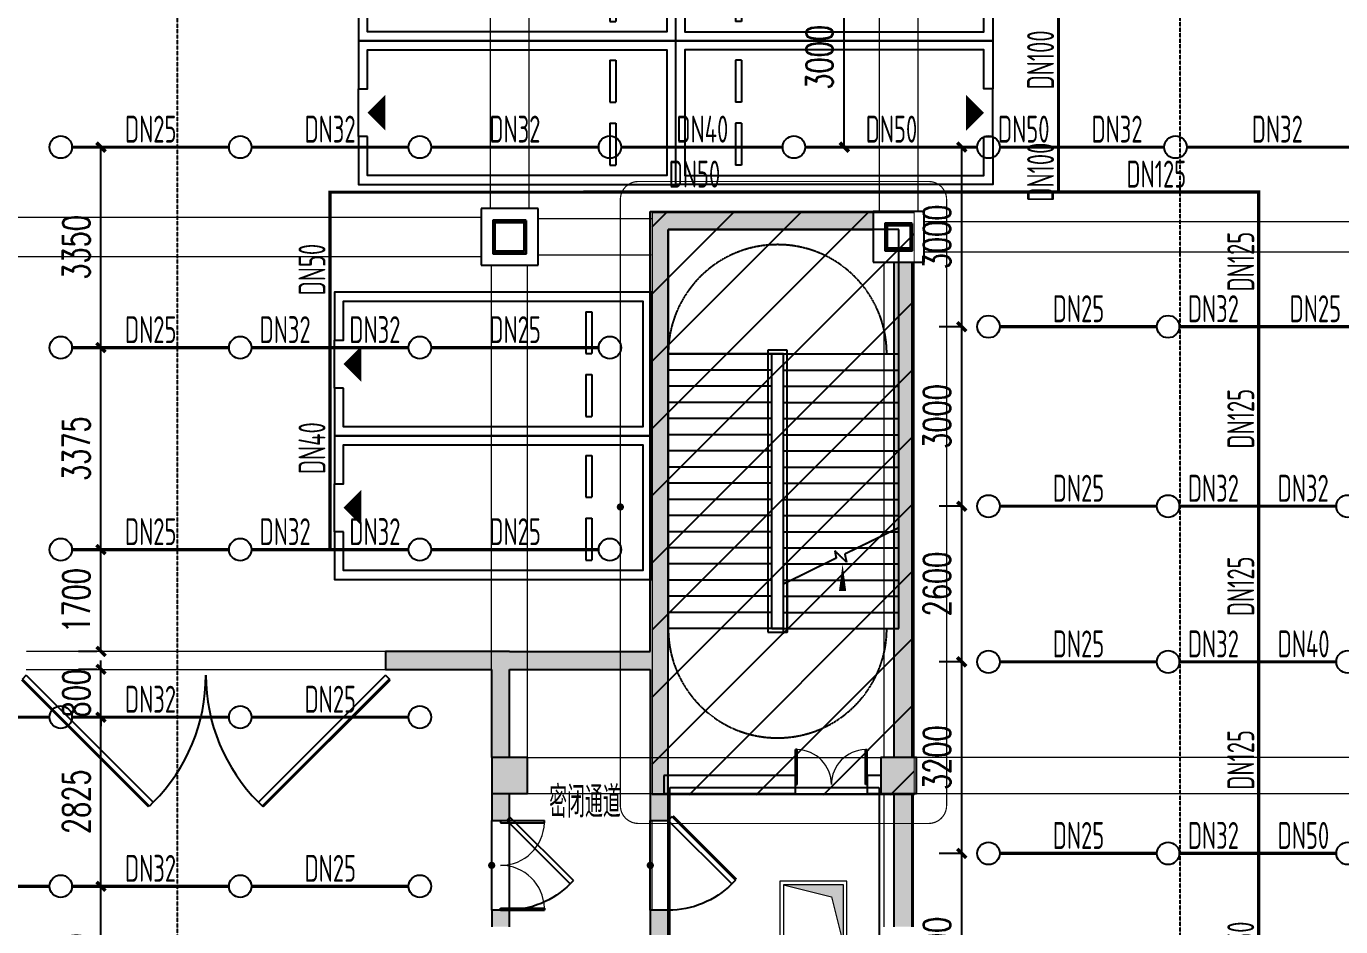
# Model space of a CAD drawing. Extents: x 6824721 to 16538177, y 2478193 to 6665639.
# Drawn here: x 8843639 to 8865599, y 2874926 to 2889970 of the extents above; entities that cross this region are included whole.
import ezdxf

# ---------------------------------------------------------------- set-up
doc = ezdxf.new("R2010")
doc.units = 0
doc.header["$LTSCALE"] = 10
for name, pattern in [('__DASH', [0.35, 0.25, -0.1]), ('CONTINOUS', [0]), ('DASH', [0.35, 0.25, -0.1])]:
    doc.linetypes.add(name, pattern=pattern)
for name, color, linetype in [('0-wo', 8, 'Continuous'), ('00-停车位', 67, 'Continuous'), ('A-PUB_HATCH', 8, 'Continuous'), ('A-STAIR', 3, 'Continuous'), ('DOOR_FIRE', 4, 'Continuous'), ('PUB_HATCH', 8, 'Continuous'), ('R_人防洗消集水坑', 32, 'Continuous'), ('S-梁-实线', 4, 'CONTINOUS'), ('S-梁-虚线', 4, 'DASH'), ('W-EQUIP_喷头', 7, 'Continuous'), ('W-PIPE-喷淋中', 6, 'Continuous'), ('W-TEXT_喷淋', 7, 'Continuous'), ('W-TWT_DIM', 3, 'Continuous')]:
    doc.layers.add(name, color=color, linetype=linetype)
doc.layers.add('钢梁', color=141, linetype='Continuous', lineweight=18)
doc.styles.add('8B2_02', font='tssdeng.shx', dxfattribs={"width": 0.7, "bigfont": 'TSSDCHN.shx'})
doc.styles.add('_TCH_DIM_T3', font='SIMPLEX', dxfattribs={"width": 0.705882, "bigfont": 'GBCBIG'})
doc.styles.add('_TWT_PIPEDN', font='TSSDENG', dxfattribs={"width": 0.8, "height": 3.5, "bigfont": 'TSSDCHN'})
doc.dimstyles.new('_TWT_ARCH&&150', dxfattribs={"dimtxt": 446.25, "dimasz": 150, "dimexe": 375, "dimexo": 450, "dimgap": 189.375, "dimtad": 1, "dimdec": 0, "dimzin": 0, "dimdsep": 46, "dimtxsty": '_TCH_DIM_T3', "dimblk": 'ARCHTICK', "dimcen": 0.09, "dimclrt": 7, "dimazin": 2, "dimtfac": 1, "dimtdec": 0, "dimtix": 1, "dimtmove": 2, "dimatfit": 3, "dimfxl": 0, "dimtolj": 1, "dimtzin": 0, "dimarcsym": 0})

# ---------------------------------------------------------------- blocks, each defined once
blk = doc.blocks.new('车位2400x5300')
at = {"layer": '00-停车位', "color": 251}
for p, q in [((-875, -1000), (-175, -1000)), ((-875, -1100), (-875, -1000)), ((-175, -1100), (-175, -1000)), ((175, -1000), (875, -1000)), ((175, -1100), (175, -1000)), ((875, -1100), (875, -1000)), ((-875, -1100), (-175, -1100)), ((175, -1100), (875, -1100)), ((400, -5300), (-400, -5300))]:
    blk.add_line(p, q, dxfattribs=at)
blk.add_lwpolyline([(400, -5150), (400, -5300), (1200, -5300), (1200, 0), (-1200, 0), (-1200, -5300), (-400, -5300), (-400, -5150), (-1050, -5150), (-1050, -150), (1050, -150), (1050, -5150), (400, -5150)], dxfattribs=at)
blk.add_lwpolyline([(0, -5150, 0, 600, 0), (0, -4850, 600, 600, 0)], format="xyseb", dxfattribs=at)
blk = doc.blocks.new('洗消污水集水坑')
at = {"layer": 'R_人防洗消集水坑', "lineweight": 15}
h = blk.add_hatch(color=256, dxfattribs=at)
h.dxf.hatch_style = 1
h.paths.add_polyline_path([(161254, 16997), (162054, 17197), (161054, 17197), (161054, 16197)])
for points in [[(162114, 17257), (160994, 17257), (160994, 16137), (162114, 16137)], [(162054, 17197), (161054, 17197), (161054, 16197), (162054, 16197)]]:
    blk.add_lwpolyline(points, close=True, dxfattribs=at)
blk.add_lwpolyline([(161054, 16197), (161254, 16997), (162054, 17197)], dxfattribs=at)
blk = doc.blocks.new('洗消坑')
at = {"layer": 'R_人防洗消集水坑', "lineweight": 15, "rotation": 270}
blk.add_blockref('洗消污水集水坑', (108828, -200121), dxfattribs=at)
blk = doc.blocks.new('A$C714B7EA5')
at = {"layer": 'A-PUB_HATCH', "linetype": 'DASH'}
for p, q in [((3850, 0), (0, 0)), ((0, 0), (0, -2080)), ((3850, -2080), (3850, 0)), ((0, -2080), (0, -6670)), ((1725, -2080), (0, -2080)), ((0, -2080), (3850, -2080)), ((1985, -2020), (1665, -2020)), ((1665, -2020), (1665, -6730)), ((1985, -2020), (1665, -2020)), ((1665, -2020), (1665, -6730)), ((1725, -2080), (1725, -6670)), ((1925, -2080), (1725, -2080)), ((1725, -2080), (1725, -6670)), ((1925, -2080), (1725, -2080)), ((1725, -2080), (1725, -6670)), ((1925, -5925), (1925, -2080)), ((1925, -2080), (3850, -2080)), ((1925, -6670), (1925, -2080)), ((1925, -6670), (1925, -2080)), ((1985, -6730), (1985, -2020)), ((1985, -6730), (1985, -2020)), ((3850, -4985), (3850, -2080)), ((1725, -2350), (0, -2350)), ((1925, -2350), (3850, -2350)), ((1725, -2620), (0, -2620)), ((1925, -2620), (3850, -2620)), ((1725, -2890), (0, -2890)), ((1925, -2890), (3850, -2890)), ((1725, -3160), (0, -3160)), ((1925, -3160), (3850, -3160)), ((1725, -3430), (0, -3430)), ((1925, -3430), (3850, -3430)), ((1725, -3700), (0, -3700)), ((1925, -3700), (3850, -3700)), ((1725, -3970), (0, -3970)), ((1925, -3970), (3850, -3970)), ((1725, -4240), (0, -4240)), ((1925, -4240), (3850, -4240)), ((1725, -4510), (0, -4510)), ((1925, -4510), (3850, -4510)), ((1725, -4780), (0, -4780)), ((1925, -4780), (3850, -4780)), ((1725, -5050), (0, -5050)), ((1925, -5050), (3716, -5050)), ((3850, -4985), (2950, -5424)), ((1725, -5320), (0, -5320)), ((1925, -5320), (3164, -5320)), ((2976, -5557), (2783, -5370)), ((2783, -5370), (2807, -5494)), ((2950, -5424), (2976, -5557)), ((1725, -5590), (0, -5590)), ((2807, -5494), (1925, -5925)), ((1925, -5590), (2611, -5590)), ((1725, -5860), (0, -5860)), ((1925, -5860), (2059, -5860)), ((1725, -6130), (0, -6130)), ((1725, -6400), (0, -6400)), ((1725, -6670), (0, -6670)), ((1665, -6730), (1985, -6730)), ((1665, -6730), (1985, -6730)), ((1725, -6670), (1925, -6670)), ((1725, -6670), (1925, -6670))]:
    blk.add_line(p, q, dxfattribs=at)
blk = doc.blocks.new('A$C4AB8374B')
at = {"layer": 'A-STAIR', "color": 9, "linetype": 'DASH'}
for centre, start, end in [((1825, 4590), 0, 180), ((1825, 0), 180, 0)]:
    blk.add_arc(centre, 1825, start, end, dxfattribs=at)
blk = doc.blocks.new('$DorLib2D$00000002')
for p, q in [((-0.5, 0), (-0.5, 0.4875)), ((-0.475, 0.4875), (-0.5, 0.4875)), ((-0.475, 0), (-0.475, 0.4875)), ((0.475, 0), (0.475, 0.4875)), ((0.475, 0.4875), (0.5, 0.4875)), ((0.5, 0), (0.5, 0.4875)), ((-0.5, 0), (-0.475, 0)), ((0.5, 0), (0.475, 0))]:
    blk.add_line(p, q)
at = {"lineweight": 13}
for centre, start, end in [((-0.4875, 0), 0, 88.53072), ((0.4875, 0), 91.46928, 180)]:
    blk.add_arc(centre, 0.4875, start, end, dxfattribs=at)
blk = doc.blocks.new('A$C5A733E54')
at = {"layer": 'DOOR_FIRE', "xscale": -1500, "yscale": -1500, "zscale": 100, "rotation": 90}
blk.add_blockref('$DorLib2D$00000002', (0, -750), dxfattribs=at)
blk = doc.blocks.new('$DorLib2D$00000084')
for p, q in [((-0.207, 0.807), (-0.16, 0.854)), ((0.5, 0.1), (-0.207, 0.807)), ((0.5, 0.1), (0.547, 0.147))]:
    blk.add_line(p, q)
at = {"const_width": 0.0333}
blk.add_lwpolyline([(0.547, 0.147), (-0.16, 0.854)], dxfattribs=at)
blk.add_arc((0.5, 0.1), 1, 135, 180)
blk = doc.blocks.new('_FZH')
blk.add_lwpolyline([(-0.5, -0.5), (0.5, -0.5), (0.5, 0.5), (-0.5, 0.5)], close=True)
at = {"layer": 'PUB_HATCH'}
blk.add_solid([(-0.5, -0.5), (0.5, -0.5), (-0.5, 0.5), (0.5, 0.5)], dxfattribs=at)
blk = doc.blocks.new('$DorLib2D$00000081')
for p, q in [((-0.207, 0.774), (-0.169, 0.811)), ((0.5, 0.067), (-0.207, 0.774)), ((0.538, 0.104), (-0.169, 0.811)), ((0.5, 0.067), (0.538, 0.104))]:
    blk.add_line(p, q)
blk.add_arc((0.5, 0.067), 1, 135, 180)
blk = doc.blocks.new('$DorLib2D$00000091')
for p, q in [((-0.1464, 0.3952), (-0.1582, 0.407)), ((0.1464, 0.3952), (0.1582, 0.407)), ((-0.5, 0.0417), (-0.1464, 0.3952)), ((0.5, 0.0417), (0.1464, 0.3952)), ((-0.5, 0.0417), (-0.5118, 0.0535)), ((0.5, 0.0417), (0.5118, 0.0535))]:
    blk.add_line(p, q)
at = {"const_width": 0.00833}
for points in [[(-0.5118, 0.0535), (-0.1582, 0.407)], [(0.5118, 0.0535), (0.1582, 0.407)]]:
    blk.add_lwpolyline(points, dxfattribs=at)
for centre, start, end in [((-0.5, 0.0417), 0, 45), ((0.5, 0.0417), 135, 180)]:
    blk.add_arc(centre, 0.5, start, end)
blk = doc.blocks.new('jkytk')
h = blk.add_hatch()
h.set_pattern_fill('ANSI31', color=252, scale=500)
h.set_pattern_definition([(45, (8493122.4, 3120586.9), (-561.266, 561.266), [])])
h.paths.add_polyline_path([(8548714, 2895502), (8553089, 2895502), (8553089, 2885777), (8548714, 2885777)])
at = {"color": 1, "const_width": 20}
blk.add_lwpolyline([(8548714, 2895502), (8553089, 2895502), (8553089, 2885777), (8548714, 2885777)], close=True, dxfattribs=at)
blk = doc.blocks.new('LIANGMOBAN')
at = {"layer": 'S-梁-实线', "lineweight": 18}
blk.add_line((1988491, 172053), (1988491, 163778), dxfattribs=at)
at = {"layer": 'S-梁-虚线', "color": 8, "lineweight": 18}
for p, q in [((1981916, 181053), (1981916, 172953)), ((1982566, 172953), (1982566, 181053)), ((1988416, 181053), (1988416, 172903)), ((1989066, 172903), (1989066, 181001)), ((1981766, 172803), (1973716, 172803)), ((1984621, 172778), (1982716, 172778)), ((1997441, 172728), (1989166, 172728)), ((1982716, 172178), (1984611, 172178)), ((1989166, 172228), (1997441, 172228)), ((1973716, 172153), (1981766, 172153)), ((1981941, 163778), (1981941, 172003)), ((1982541, 163778), (1982541, 172003)), ((1988991, 163778), (1988991, 172053)), ((1980166, 165553), (1974166, 165553)), ((1974166, 165253), (1980166, 165253)), ((1982541, 163778), (1988441, 163778)), ((1997441, 163778), (1989041, 163778)), ((1982541, 163178), (1988441, 163178)), ((1988491, 163178), (1988491, 160953)), ((1988991, 160953), (1988991, 163178)), ((1989041, 163178), (1997441, 163178)), ((1981941, 162728), (1981941, 161228)), ((1982241, 161228), (1982241, 162728)), ((1984616, 162728), (1984616, 161228)), ((1984916, 161228), (1984916, 162728))]:
    blk.add_line(p, q, dxfattribs=at)
at = {"layer": 'S-梁-虚线', "color": 8}
blk.add_lwpolyline([(1984916, 163278), (1988416, 163278), (1988416, 160353), (1984916, 160353)], close=True, dxfattribs=at)
blk = doc.blocks.new('_ArchTick')
at = {"color": 0, "linetype": 'ByBlock', "const_width": 0.4}
blk.add_lwpolyline([(-0.5, -0.5), (0.5, 0.5)], dxfattribs=at)
blk = doc.blocks.new('*D503')
at = {"layer": 'Defpoints', "color": 0, "transparency": 16777216}
for p in [(8844887, 2879226), (8845269, 2879226), (8845269, 2878426)]:
    blk.add_point(p, dxfattribs=at)
at = {"layer": 'W-TWT_DIM', "color": 0, "lineweight": -2, "transparency": 16777216}
for p, q in [((8844887, 2879226), (8844887, 2879376)), ((8844819, 2879226), (8844512, 2879226)), ((8844887, 2878426), (8844887, 2879226)), ((8844819, 2878426), (8844512, 2878426)), ((8844887, 2878426), (8844887, 2878276))]:
    blk.add_line(p, q, dxfattribs=at)
at = {"layer": 'W-TWT_DIM', "color": 0, "lineweight": -2, "transparency": 16777216, "xscale": 150, "yscale": 150, "zscale": 150}
for p, rotation in [((8844887, 2879226), 270), ((8844887, 2878426), 90)]:
    blk.add_blockref('_ArchTick', p, dxfattribs=dict(at, rotation=rotation))
at = {"layer": 'W-TWT_DIM', "color": 7, "transparency": 16777216, "insert": (8844475, 2878826), "char_height": 446.2, "attachment_point": 5, "rotation": 90, "style": '_TCH_DIM_T3'}
blk.add_mtext('\\A1;800', dxfattribs=at)
blk = doc.blocks.new('*D504')
at = {"layer": 'Defpoints', "color": 0, "transparency": 16777216}
for p in [(8844887, 2878426), (8845269, 2878426), (8845269, 2875601)]:
    blk.add_point(p, dxfattribs=at)
at = {"layer": 'W-TWT_DIM', "color": 0, "lineweight": -2, "transparency": 16777216}
for p, q in [((8844819, 2878426), (8844512, 2878426)), ((8844887, 2875601), (8844887, 2878426)), ((8844819, 2875601), (8844512, 2875601))]:
    blk.add_line(p, q, dxfattribs=at)
at = {"layer": 'W-TWT_DIM', "color": 0, "lineweight": -2, "transparency": 16777216, "xscale": 150, "yscale": 150, "zscale": 150}
for p, rotation in [((8844887, 2878426), 90), ((8844887, 2875601), 270)]:
    blk.add_blockref('_ArchTick', p, dxfattribs=dict(at, rotation=rotation))
at = {"layer": 'W-TWT_DIM', "color": 7, "transparency": 16777216, "insert": (8844475, 2877014), "char_height": 446.2, "attachment_point": 5, "rotation": 90, "style": '_TCH_DIM_T3'}
blk.add_mtext('\\A1;2825', dxfattribs=at)
blk = doc.blocks.new('*D505')
at = {"layer": 'Defpoints', "color": 0, "transparency": 16777216}
for p in [(8844887, 2875601), (8845269, 2875601), (8845269, 2872951)]:
    blk.add_point(p, dxfattribs=at)
at = {"layer": 'W-TWT_DIM', "color": 0, "lineweight": -2, "transparency": 16777216}
for p, q in [((8844819, 2875601), (8844512, 2875601)), ((8844887, 2872951), (8844887, 2875601)), ((8844819, 2872951), (8844512, 2872951))]:
    blk.add_line(p, q, dxfattribs=at)
at = {"layer": 'W-TWT_DIM', "color": 0, "lineweight": -2, "transparency": 16777216, "xscale": 150, "yscale": 150, "zscale": 150}
for p, rotation in [((8844887, 2875601), 90), ((8844887, 2872951), 270)]:
    blk.add_blockref('_ArchTick', p, dxfattribs=dict(at, rotation=rotation))
at = {"layer": 'W-TWT_DIM', "color": 7, "transparency": 16777216, "insert": (8844475, 2874276), "char_height": 446.2, "attachment_point": 5, "rotation": 90, "style": '_TCH_DIM_T3'}
blk.add_mtext('\\A1;2650', dxfattribs=at)
blk = doc.blocks.new('*D641')
at = {"layer": 'Defpoints', "color": 0, "transparency": 16777216}
for p in [(8859267, 2876151), (8859714, 2876151), (8859714, 2872951)]:
    blk.add_point(p, dxfattribs=at)
at = {"layer": 'W-TWT_DIM', "color": 0, "lineweight": -2, "transparency": 16777216}
for p, q in [((8859264, 2876151), (8858892, 2876151)), ((8859267, 2872951), (8859267, 2876151)), ((8859264, 2872951), (8858892, 2872951))]:
    blk.add_line(p, q, dxfattribs=at)
at = {"layer": 'W-TWT_DIM', "color": 0, "lineweight": -2, "transparency": 16777216, "xscale": 150, "yscale": 150, "zscale": 150}
for p, rotation in [((8859267, 2876151), 90), ((8859267, 2872951), 270)]:
    blk.add_blockref('_ArchTick', p, dxfattribs=dict(at, rotation=rotation))
at = {"layer": 'W-TWT_DIM', "color": 7, "transparency": 16777216, "insert": (8858854, 2874551), "char_height": 446.2, "attachment_point": 5, "rotation": 90, "style": '_TCH_DIM_T3'}
blk.add_mtext('\\A1;3200', dxfattribs=at)
blk = doc.blocks.new('*D642')
at = {"layer": 'Defpoints', "color": 0, "transparency": 16777216}
for p in [(8859267, 2879351), (8859714, 2879351), (8859714, 2876151)]:
    blk.add_point(p, dxfattribs=at)
at = {"layer": 'W-TWT_DIM', "color": 0, "lineweight": -2, "transparency": 16777216}
for p, q in [((8859264, 2879351), (8858892, 2879351)), ((8859267, 2876151), (8859267, 2879351)), ((8859264, 2876151), (8858892, 2876151))]:
    blk.add_line(p, q, dxfattribs=at)
at = {"layer": 'W-TWT_DIM', "color": 0, "lineweight": -2, "transparency": 16777216, "xscale": 150, "yscale": 150, "zscale": 150}
for p, rotation in [((8859267, 2879351), 90), ((8859267, 2876151), 270)]:
    blk.add_blockref('_ArchTick', p, dxfattribs=dict(at, rotation=rotation))
at = {"layer": 'W-TWT_DIM', "color": 7, "transparency": 16777216, "insert": (8858854, 2877751), "char_height": 446.2, "attachment_point": 5, "rotation": 90, "style": '_TCH_DIM_T3'}
blk.add_mtext('\\A1;3200', dxfattribs=at)
blk = doc.blocks.new('*D643')
at = {"layer": 'Defpoints', "color": 0, "transparency": 16777216}
for p in [(8859267, 2881951), (8859714, 2881951), (8859714, 2879351)]:
    blk.add_point(p, dxfattribs=at)
at = {"layer": 'W-TWT_DIM', "color": 0, "lineweight": -2, "transparency": 16777216}
for p, q in [((8859264, 2881951), (8858892, 2881951)), ((8859267, 2879351), (8859267, 2881951)), ((8859264, 2879351), (8858892, 2879351))]:
    blk.add_line(p, q, dxfattribs=at)
at = {"layer": 'W-TWT_DIM', "color": 0, "lineweight": -2, "transparency": 16777216, "xscale": 150, "yscale": 150, "zscale": 150}
for p, rotation in [((8859267, 2881951), 90), ((8859267, 2879351), 270)]:
    blk.add_blockref('_ArchTick', p, dxfattribs=dict(at, rotation=rotation))
at = {"layer": 'W-TWT_DIM', "color": 7, "transparency": 16777216, "insert": (8858854, 2880651), "char_height": 446.2, "attachment_point": 5, "rotation": 90, "style": '_TCH_DIM_T3'}
blk.add_mtext('\\A1;2600', dxfattribs=at)
blk = doc.blocks.new('*D644')
at = {"layer": 'Defpoints', "color": 0, "transparency": 16777216}
for p in [(8859267, 2884951), (8859714, 2884951), (8859714, 2881951)]:
    blk.add_point(p, dxfattribs=at)
at = {"layer": 'W-TWT_DIM', "color": 0, "lineweight": -2, "transparency": 16777216}
for p, q in [((8859264, 2884951), (8858892, 2884951)), ((8859267, 2881951), (8859267, 2884951)), ((8859264, 2881951), (8858892, 2881951))]:
    blk.add_line(p, q, dxfattribs=at)
at = {"layer": 'W-TWT_DIM', "color": 0, "lineweight": -2, "transparency": 16777216, "xscale": 150, "yscale": 150, "zscale": 150}
for p, rotation in [((8859267, 2884951), 90), ((8859267, 2881951), 270)]:
    blk.add_blockref('_ArchTick', p, dxfattribs=dict(at, rotation=rotation))
at = {"layer": 'W-TWT_DIM', "color": 7, "transparency": 16777216, "insert": (8858854, 2883451), "char_height": 446.2, "attachment_point": 5, "rotation": 90, "style": '_TCH_DIM_T3'}
blk.add_mtext('\\A1;3000', dxfattribs=at)
blk = doc.blocks.new('*D645')
at = {"layer": 'Defpoints', "color": 0, "transparency": 16777216}
for p in [(8859267, 2887951), (8859714, 2887951), (8859714, 2884951)]:
    blk.add_point(p, dxfattribs=at)
at = {"layer": 'W-TWT_DIM', "color": 0, "lineweight": -2, "transparency": 16777216}
for p, q in [((8859264, 2887951), (8858892, 2887951)), ((8859267, 2884951), (8859267, 2887951)), ((8859264, 2884951), (8858892, 2884951))]:
    blk.add_line(p, q, dxfattribs=at)
at = {"layer": 'W-TWT_DIM', "color": 0, "lineweight": -2, "transparency": 16777216, "xscale": 150, "yscale": 150, "zscale": 150}
for p, rotation in [((8859267, 2887951), 90), ((8859267, 2884951), 270)]:
    blk.add_blockref('_ArchTick', p, dxfattribs=dict(at, rotation=rotation))
at = {"layer": 'W-TWT_DIM', "color": 7, "transparency": 16777216, "insert": (8858854, 2886451), "char_height": 446.2, "attachment_point": 5, "rotation": 90, "style": '_TCH_DIM_T3'}
blk.add_mtext('\\A1;3000', dxfattribs=at)
blk = doc.blocks.new('*D1167')
at = {"layer": 'Defpoints', "color": 0, "transparency": 16777216}
for p in [(8844887, 2887951), (8845269, 2887951), (8845269, 2884601)]:
    blk.add_point(p, dxfattribs=at)
at = {"layer": 'W-TWT_DIM', "color": 0, "lineweight": -2, "transparency": 16777216}
for p, q in [((8844819, 2887951), (8844512, 2887951)), ((8844887, 2884601), (8844887, 2887951)), ((8844819, 2884601), (8844512, 2884601))]:
    blk.add_line(p, q, dxfattribs=at)
at = {"layer": 'W-TWT_DIM', "color": 0, "lineweight": -2, "transparency": 16777216, "xscale": 150, "yscale": 150, "zscale": 150}
for p, rotation in [((8844887, 2887951), 90), ((8844887, 2884601), 270)]:
    blk.add_blockref('_ArchTick', p, dxfattribs=dict(at, rotation=rotation))
at = {"layer": 'W-TWT_DIM', "color": 7, "transparency": 16777216, "insert": (8844475, 2886276), "char_height": 446.2, "attachment_point": 5, "rotation": 90, "style": '_TCH_DIM_T3'}
blk.add_mtext('\\A1;3350', dxfattribs=at)
blk = doc.blocks.new('*D1168')
at = {"layer": 'Defpoints', "color": 0, "transparency": 16777216}
for p in [(8844887, 2884601), (8845269, 2884601), (8845269, 2881226)]:
    blk.add_point(p, dxfattribs=at)
at = {"layer": 'W-TWT_DIM', "color": 0, "lineweight": -2, "transparency": 16777216}
for p, q in [((8844819, 2884601), (8844512, 2884601)), ((8844887, 2881226), (8844887, 2884601)), ((8844819, 2881226), (8844512, 2881226))]:
    blk.add_line(p, q, dxfattribs=at)
at = {"layer": 'W-TWT_DIM', "color": 0, "lineweight": -2, "transparency": 16777216, "xscale": 150, "yscale": 150, "zscale": 150}
for p, rotation in [((8844887, 2884601), 90), ((8844887, 2881226), 270)]:
    blk.add_blockref('_ArchTick', p, dxfattribs=dict(at, rotation=rotation))
at = {"layer": 'W-TWT_DIM', "color": 7, "transparency": 16777216, "insert": (8844475, 2882914), "char_height": 446.2, "attachment_point": 5, "rotation": 90, "style": '_TCH_DIM_T3'}
blk.add_mtext('\\A1;3375', dxfattribs=at)
blk = doc.blocks.new('*D1169')
at = {"layer": 'Defpoints', "color": 0, "transparency": 16777216}
for p in [(8844887, 2881226), (8845269, 2881226), (8845269, 2879526)]:
    blk.add_point(p, dxfattribs=at)
at = {"layer": 'W-TWT_DIM', "color": 0, "lineweight": -2, "transparency": 16777216}
for p, q in [((8844819, 2881226), (8844512, 2881226)), ((8844887, 2879526), (8844887, 2881226)), ((8844819, 2879526), (8844512, 2879526))]:
    blk.add_line(p, q, dxfattribs=at)
at = {"layer": 'W-TWT_DIM', "color": 0, "lineweight": -2, "transparency": 16777216, "xscale": 150, "yscale": 150, "zscale": 150}
for p, rotation in [((8844887, 2881226), 90), ((8844887, 2879526), 270)]:
    blk.add_blockref('_ArchTick', p, dxfattribs=dict(at, rotation=rotation))
at = {"layer": 'W-TWT_DIM', "color": 7, "transparency": 16777216, "insert": (8844475, 2880376), "char_height": 446.2, "attachment_point": 5, "rotation": 90, "style": '_TCH_DIM_T3'}
blk.add_mtext('\\A1;1700', dxfattribs=at)
blk = doc.blocks.new('*D1176')
at = {"layer": 'Defpoints', "color": 0, "transparency": 16777216}
for p in [(8857305, 2890951), (8857850, 2890951), (8857850, 2887951)]:
    blk.add_point(p, dxfattribs=at)
at = {"layer": 'W-TWT_DIM', "color": 0, "lineweight": -2, "transparency": 16777216}
for p, q in [((8857400, 2890951), (8856930, 2890951)), ((8857305, 2887951), (8857305, 2890951)), ((8857400, 2887951), (8856930, 2887951))]:
    blk.add_line(p, q, dxfattribs=at)
at = {"layer": 'W-TWT_DIM', "color": 0, "lineweight": -2, "transparency": 16777216, "xscale": 150, "yscale": 150, "zscale": 150}
for p, rotation in [((8857305, 2890951), 90), ((8857305, 2887951), 270)]:
    blk.add_blockref('_ArchTick', p, dxfattribs=dict(at, rotation=rotation))
at = {"layer": 'W-TWT_DIM', "color": 7, "transparency": 16777216, "insert": (8856892, 2889451), "char_height": 446.2, "attachment_point": 5, "rotation": 90, "style": '_TCH_DIM_T3'}
blk.add_mtext('\\A1;3000', dxfattribs=at)
blk = doc.blocks.new('$TwtSys$00000125')
blk.add_circle((0, 0, 0), 1)

msp = doc.modelspace()

# ---------------------------------------------------------------- hatches: boundary and pattern name
at = {"layer": '0-wo'}
for points in [[(8857789.1, 2886576.5), (8857789.1, 2886876.5), (8854064.1, 2886876.5), (8854364.1, 2886576.5)], [(8854164.1, 2879359.8), (8854364.1, 2879326.5), (8854364.1, 2886576.5), (8854064.1, 2886876.5), (8854064.1, 2879526.5)], [(8858439.1, 2886026.5), (8858139.1, 2886026.5), (8858139.1, 2877751.5), (8858439.1, 2877751.5)], [(8851714.1, 2879526.5), (8849639.1, 2879526.5), (8849639.1, 2879226.5), (8851414.1, 2879226.5), (8851614.1, 2879326.5)], [(8851614.1, 2879326.5), (8851714.1, 2879226.5), (8854064.1, 2879226.5), (8854164.1, 2879359.8), (8854064.1, 2879526.5), (8851714.1, 2879526.5)], [(8854064.1, 2879226.5), (8854064.1, 2876701.5), (8854364.1, 2876701.5), (8854364.1, 2879326.5), (8854164.1, 2879359.8)], [(8851414.1, 2877751.5), (8851714.1, 2877751.5), (8851714.1, 2879226.5), (8851614.1, 2879326.5), (8851414.1, 2879226.5)], [(8851714.1, 2877151.5), (8851414.1, 2877151.5), (8851414.1, 2876701.5), (8851714.1, 2876701.5)], [(8858439.1, 2877151.5), (8858139.1, 2877151.5), (8858139.1, 2874926.5), (8858439.1, 2874926.5)], [(8851414.1, 2874926.5), (8851714.1, 2874926.5), (8851714.1, 2875201.5), (8851414.1, 2875201.5)], [(8854364.1, 2874326.5), (8854364.1, 2875201.5), (8854064.1, 2875201.5), (8854064.1, 2874326.5), (8854230.8, 2874226.5)]]:
    msp.add_hatch(color=8, dxfattribs=at).paths.add_polyline_path(points)
at = {"layer": 'W-PIPE-喷淋中'}
for points in [[(8848711.9, 2887199.8), (8848685.6, 2887199.8), (8848685.6, 2887226.1)], [(8848711.9, 2887199.8), (8848711.9, 2887226.1), (8848685.6, 2887226.1)], [(8864228.5, 2887201), (8864228.5, 2887227.2), (8864254.7, 2887227.2)], [(8864228.5, 2887201), (8864254.7, 2887201), (8864254.7, 2887227.2)]]:
    msp.add_hatch(color=256, dxfattribs=at).paths.add_polyline_path(points)

# ---------------------------------------------------------------- linework, layer by layer
at = {"layer": '0-wo', "color": 8}
for p, q in [((8852189.1, 2886926.5), (8851239.1, 2886926.5)), ((8851239.1, 2886926.5), (8851239.1, 2885976.5)), ((8852189.1, 2885976.5), (8852189.1, 2886926.5)), ((8854064.1, 2886876.5), (8857789.1, 2886876.5)), ((8854064.1, 2879526.5), (8854064.1, 2886876.5)), ((8858639.1, 2886876.5), (8857789.1, 2886876.5)), ((8857789.1, 2886876.5), (8857789.1, 2886026.5)), ((8858639.1, 2886876.5), (8857789.1, 2886876.5)), ((8857789.1, 2886876.5), (8857789.1, 2886026.5)), ((8858639.1, 2886026.5), (8858639.1, 2886876.5)), ((8858639.1, 2886026.5), (8858639.1, 2886876.5)), ((8854364.1, 2886576.5), (8857789.1, 2886576.5)), ((8854364.1, 2879326.5), (8854364.1, 2886576.5)), ((8851239.1, 2885976.5), (8852189.1, 2885976.5)), ((8857789.1, 2886026.5), (8858639.1, 2886026.5)), ((8857789.1, 2886026.5), (8858639.1, 2886026.5)), ((8858139.1, 2877751.5), (8858139.1, 2886026.5)), ((8858439.1, 2877751.5), (8858439.1, 2886026.5)), ((8858214.1, 2881591.8), (8857314.4, 2881152.2)), ((8858080.4, 2881526.5), (8858214.1, 2881526.5)), ((8858214.1, 2879906.5), (8858214.1, 2881591.8)), ((8857340.2, 2881019.7), (8857146.6, 2881206.4)), ((8857146.6, 2881206.4), (8857170.9, 2881082)), ((8857314.4, 2881152.2), (8857340.2, 2881019.7)), ((8857527.9, 2881256.5), (8858214.1, 2881256.5)), ((8857170.9, 2881082), (8856289.1, 2880651.2)), ((8856975.3, 2880986.5), (8858214.1, 2880986.5)), ((8856289.1, 2879906.5), (8856289.1, 2880651.2)), ((8856422.7, 2880716.5), (8858214.1, 2880716.5)), ((8856289.1, 2880446.5), (8858214.1, 2880446.5)), ((8856289.1, 2880176.5), (8858214.1, 2880176.5)), ((8856289.1, 2879906.5), (8856089.1, 2879906.5)), ((8856289.1, 2879906.5), (8858214.1, 2879906.5)), ((8851714.1, 2879526.5), (8849639.1, 2879526.5)), ((8849639.1, 2879526.5), (8849639.1, 2879226.5)), ((8851714.1, 2879526.5), (8854064.1, 2879526.5)), ((8849639.1, 2879226.5), (8851414.1, 2879226.5)), ((8851414.1, 2877751.5), (8851414.1, 2879226.5)), ((8851714.1, 2877751.5), (8851714.1, 2879226.5)), ((8851714.1, 2879226.5), (8854064.1, 2879226.5)), ((8854064.1, 2879226.5), (8854064.1, 2876701.5)), ((8854364.1, 2876701.5), (8854364.1, 2879326.5)), ((8856489.1, 2877451.5), (8854289.1, 2877451.5)), ((8854289.1, 2877451.5), (8854289.1, 2877151.5)), ((8856489.1, 2877151.5), (8856489.1, 2877451.5)), ((8857914.1, 2877451.5), (8857689.1, 2877451.5)), ((8857689.1, 2877451.5), (8857689.1, 2877151.5)), ((8851414.1, 2877151.5), (8851414.1, 2876701.5)), ((8851714.1, 2876701.5), (8851714.1, 2877151.5)), ((8854289.1, 2877151.5), (8856489.1, 2877151.5)), ((8857689.1, 2877151.5), (8857914.1, 2877151.5)), ((8858139.1, 2874926.5), (8858139.1, 2877151.5)), ((8858439.1, 2874926.5), (8858439.1, 2877151.5)), ((8851414.1, 2875201.5, 150), (8851414.1, 2876701.5, 150)), ((8851414.1, 2876701.5), (8851714.1, 2876701.5)), ((8851714.1, 2875201.5, 150), (8851714.1, 2876701.5, 150)), ((8854064.1, 2875201.5, 150), (8854064.1, 2876701.5, 150)), ((8854064.1, 2876701.5), (8854364.1, 2876701.5)), ((8854364.1, 2875201.5, 150), (8854364.1, 2876701.5, 150)), ((8851714.1, 2875201.5), (8851414.1, 2875201.5)), ((8851414.1, 2875201.5), (8851414.1, 2874926.5)), ((8851714.1, 2874926.5), (8851714.1, 2875201.5)), ((8854364.1, 2875201.5), (8854064.1, 2875201.5)), ((8854064.1, 2875201.5), (8854064.1, 2874326.5)), ((8854364.1, 2874326.5), (8854364.1, 2875201.5))]:
    msp.add_line(p, q, dxfattribs=at)
at = {"layer": '0-wo', "color": 8, "linetype": '__DASH', "ltscale": 1.5}
for points in [[(8813284.6, 2784317.7), (8845393.5, 2819978.2, 0.185339), (8846164.1, 2821985.6), (8846164.1, 2937489)], [(8849164.1, 2851001.5), (8859914.1, 2851001.5, 0.4142136), (8862914.1, 2854001.5), (8862914.1, 2937489)]]:
    msp.add_lwpolyline(points, format="xyb", dxfattribs=at)
at = {"layer": '0-wo', "color": 8, "linetype": 'DASH', "const_width": 20}
msp.add_lwpolyline([(8853864.1, 2887376.5), (8858714.1, 2887376.5, -0.4142136), (8859014.1, 2887076.5), (8859014.1, 2876951.5, -0.4142136), (8858714.1, 2876651.5), (8853864.1, 2876651.5, -0.4142136), (8853564.1, 2876951.5), (8853564.1, 2887076.5, -0.4142136)], format="xyb", close=True, dxfattribs=at)
at = {"layer": '0-wo', "color": 8, "lineweight": 35}
for points in [[(8851989.1, 2886726.5), (8851439.1, 2886726.5), (8851439.1, 2886176.5), (8851989.1, 2886176.5)], [(8851989.1, 2886726.5), (8851439.1, 2886726.5), (8851439.1, 2886176.5), (8851989.1, 2886176.5)], [(8851959.1, 2886206.5), (8851469.1, 2886206.5), (8851469.1, 2886696.5), (8851959.1, 2886696.5)], [(8858439.1, 2886676.5), (8857989.1, 2886676.5), (8857989.1, 2886226.5), (8858439.1, 2886226.5)], [(8858439.1, 2886676.5), (8857989.1, 2886676.5), (8857989.1, 2886226.5), (8858439.1, 2886226.5)], [(8858409.1, 2886256.5), (8858019.1, 2886256.5), (8858019.1, 2886646.5), (8858409.1, 2886646.5)]]:
    msp.add_lwpolyline(points, close=True, dxfattribs=at)
at = {"layer": '0-wo', "color": 8, "const_width": 60}
for points in [[(8853594.1, 2881939.3, 1), (8853534.1, 2881939.3, 1)], [(8853594.1, 2881939.3, 1), (8853534.1, 2881939.3, 1)], [(8853594.1, 2881939.3, 1), (8853534.1, 2881939.3, 1)], [(8853594.1, 2881939.3, 1), (8853534.1, 2881939.3, 1)], [(8851444.1, 2875951.5, 1), (8851384.1, 2875951.5, 1)], [(8854094.1, 2875951.5, 1), (8854034.1, 2875951.5, 1)], [(8854094.1, 2875951.5, 1), (8854034.1, 2875951.5, 1)], [(8854094.1, 2875951.5, 1), (8854034.1, 2875951.5, 1)], [(8854094.1, 2875951.5, 1), (8854034.1, 2875951.5, 1)]]:
    msp.add_lwpolyline(points, format="xyb", close=True, dxfattribs=at)
at = {"layer": '0-wo', "color": 8}
msp.add_lwpolyline([(8857276.6, 2879771.5, 0, 0, 0), (8857276.6, 2880986.5, 0, 120, 0), (8857276.6, 2880536.5, 0, 0, 0)], format="xyseb", dxfattribs=at)
msp.add_lwpolyline([(8856349.1, 2880680.5), (8856349.1, 2879846.5), (8856289.1, 2879846.5), (8856289.1, 2880651.2)], dxfattribs=at)
at = {"layer": 'W-PIPE-喷淋中', "ltscale": 1.5, "const_width": 52.5}
for points in [[(8860884.1, 2890951.5), (8860884.1, 2887951.5)], [(8847026.6, 2887951.5), (8844401.6, 2887951.5)], [(8850026.6, 2887951.5), (8847401.6, 2887951.5)], [(8853201.6, 2887951.5), (8850401.6, 2887951.5)], [(8856276.6, 2887951.5), (8853576.6, 2887951.5)], [(8859526.6, 2887951.5), (8856651.6, 2887951.5)], [(8860884.1, 2887951.5), (8859901.6, 2887951.5)], [(8860884.1, 2887951.5), (8860884.1, 2887200.8)], [(8862651.6, 2887951.5), (8860884.1, 2887951.5)], [(8866051.6, 2887951.5), (8863026.6, 2887951.5)], [(8848711.9, 2887199.8), (8860884.1, 2887200.8)], [(8848712.2, 2884601.5), (8848711.9, 2887199.8)], [(8860884.1, 2887200.8), (8864228.5, 2887201)], [(8864228.5, 2887201), (8864228.5, 2884951.5)], [(8859901.6, 2884951.5), (8862526.6, 2884951.5)], [(8862901.6, 2884951.5), (8864228.5, 2884951.5)], [(8864228.5, 2884951.5), (8865925.7, 2884951.5)], [(8864228.5, 2884951.5), (8864228.5, 2881951.5)], [(8847026.6, 2884601.5), (8844401.6, 2884601.5)], [(8848712.2, 2884601.5), (8847401.6, 2884601.5)], [(8850026.6, 2884601.5), (8848712.2, 2884601.5)], [(8848712.7, 2881226.5), (8848712.2, 2884601.5)], [(8853201.6, 2884601.5), (8850401.6, 2884601.5)], [(8862526.6, 2881951.5), (8859901.6, 2881951.5)], [(8864228.5, 2881951.5), (8862901.6, 2881951.5)], [(8865526.6, 2881951.5), (8864228.5, 2881951.5)], [(8864228.5, 2881951.5), (8864228.5, 2879351.5)], [(8847026.6, 2881226.5), (8844401.6, 2881226.5)], [(8848712.7, 2881226.5), (8847401.6, 2881226.5)], [(8850026.6, 2881226.5), (8848712.7, 2881226.5)], [(8853201.6, 2881226.5), (8850401.6, 2881226.5)], [(8862526.6, 2879351.5), (8859901.6, 2879351.5)], [(8864228.5, 2879351.5), (8862901.6, 2879351.5)], [(8865526.6, 2879351.5), (8864228.5, 2879351.5)], [(8864228.5, 2879351.5), (8864228.5, 2876151.5)], [(8844026.6, 2878426.5), (8842000.5, 2878426.5)], [(8847026.6, 2878426.5), (8844401.6, 2878426.5)], [(8850026.6, 2878426.5), (8847401.6, 2878426.5)], [(8862526.6, 2876151.5), (8859901.6, 2876151.5)], [(8864228.5, 2876151.5), (8862901.6, 2876151.5)], [(8865526.6, 2876151.5), (8864228.5, 2876151.5)], [(8864228.5, 2876151.5), (8864228.5, 2872951.5)], [(8844026.6, 2875601.5), (8842000.5, 2875601.5)], [(8847026.6, 2875601.5), (8844401.6, 2875601.5)], [(8850026.6, 2875601.5), (8847401.6, 2875601.5)]]:
    msp.add_lwpolyline(points, dxfattribs=at)

# ---------------------------------------------------------------- block references
msp.add_blockref('jkytk', (305383.7, -8645.8))
at = {"layer": '0-wo', "color": 8}
for name, p in [('洗消坑', (8731264.1, 3236801.5)), ('A$C714B7EA5', (8854364.1, 2886576.5)), ('A$C4AB8374B', (8854364.1, 2879906.5)), ('A$C5A733E54', (8851564.1, 2876701.5))]:
    msp.add_blockref(name, p, dxfattribs=at)
at = {"layer": '0-wo', "color": 8, "rotation": 270}
for p in [(8854489.1, 2890926.5), (8854489.1, 2888526.5), (8854089.1, 2884326.5), (8854089.1, 2881926.5)]:
    msp.add_blockref('车位2400x5300', p, dxfattribs=at)
at = {"layer": '0-wo', "color": 8, "xscale": -1, "rotation": 89.99999997188226}
for p in [(8854489.1, 2890926.5), (8854489.1, 2888526.5)]:
    msp.add_blockref('车位2400x5300', p, dxfattribs=at)
at = {"layer": '0-wo', "color": 8, "zscale": 300}
for name, p, xscale, yscale in [('$DorLib2D$00000091', (8846639.1, 2879376.5), -6000, -6000), ('$DorLib2D$00000002', (8857089.1, 2877301.5), 1200, 1200)]:
    msp.add_blockref(name, p, dxfattribs=dict(at, xscale=xscale, yscale=yscale))
at = {"layer": '0-wo', "color": 8, "rotation": 90}
for name, p, xscale, yscale, zscale in [('_FZH', (8851714.1, 2877451.5), 600, 600, 600), ('_FZH', (8858214.1, 2877451.5), 600, 600, 600), ('$DorLib2D$00000081', (8851564.1, 2875951.5), 1500, -1500, 300), ('$DorLib2D$00000084', (8854214.1, 2875951.5), 1500, -1500, 300)]:
    msp.add_blockref(name, p, dxfattribs=dict(at, xscale=xscale, yscale=yscale, zscale=zscale))
at = {"layer": 'W-EQUIP_喷头', "xscale": 187.5, "yscale": 187.5, "zscale": 187.5}
for p in [(8844214.1, 2887951.5), (8847214.1, 2887951.5), (8850214.1, 2887951.5), (8853389.1, 2887951.5), (8856464.1, 2887951.5), (8859714.1, 2887951.5), (8862839.1, 2887951.5), (8859714.1, 2884951.5), (8862714.1, 2884951.5), (8844214.1, 2884601.5), (8847214.1, 2884601.5), (8850214.1, 2884601.5), (8853389.1, 2884601.5), (8859714.1, 2881951.5), (8862714.1, 2881951.5), (8865714.1, 2881951.5), (8844214.1, 2881226.5), (8847214.1, 2881226.5), (8850214.1, 2881226.5), (8853389.1, 2881226.5), (8859714.1, 2879351.5), (8862714.1, 2879351.5), (8865714.1, 2879351.5), (8844214.1, 2878426.5), (8847214.1, 2878426.5), (8850214.1, 2878426.5), (8859714.1, 2876151.5), (8862714.1, 2876151.5), (8865714.1, 2876151.5), (8844214.1, 2875601.5), (8847214.1, 2875601.5), (8850214.1, 2875601.5)]:
    msp.add_blockref('$TwtSys$00000125', p, dxfattribs=at)
at = {"layer": '钢梁', "color": 6}
msp.add_blockref('LIANGMOBAN', (6869472.7, 2713973), dxfattribs=at)

# ---------------------------------------------------------------- texts
at = {"layer": '0-wo', "color": 6, "style": '8B2_02', "width": 0.6}
msp.add_text('密闭通道', height=525, dxfattribs=at).set_placement((8852374.3, 2876747.8))
at = {"layer": 'W-TEXT_喷淋', "style": '_TWT_PIPEDN', "width": 0.64}
for s, p in [('DN100', (8860809.1, 2888914.2)), ('DN100', (8860809.1, 2887038.9)), ('DN125', (8864153.5, 2885539)), ('DN50', (8848637, 2885474.2)), ('DN125', (8864153.5, 2882914.2)), ('DN40', (8848637.4, 2882487.5)), ('DN125', (8864153.5, 2880114.2)), ('DN125', (8864153.5, 2877214.2)), ('DN150', (8864153.5, 2874014.2))]:
    msp.add_text(s, height=450, rotation=90, dxfattribs=at).set_placement(p)
for s, p in [('DN25', (8845287.6, 2888026.5)), ('DN32', (8848287.6, 2888026.5)), ('DN32', (8851375.1, 2888026.5)), ('DN40', (8854500.1, 2888026.5)), ('DN50', (8857662.6, 2888026.5)), ('DN50', (8859872.6, 2888026.5)), ('DN32', (8861435.1, 2888026.5)), ('DN32', (8864112.6, 2888026.5)), ('DN50', (8854371.5, 2887275.3)), ('DN125', (8862019, 2887275.9)), ('DN25', (8860787.6, 2885026.5)), ('DN32', (8863044.8, 2885026.5)), ('DN25', (8864744.4, 2885026.5)), ('DN25', (8845287.6, 2884676.5)), ('DN32', (8847536.7, 2884676.5)), ('DN32', (8849036.7, 2884676.5)), ('DN25', (8851375.1, 2884676.5)), ('DN25', (8860787.6, 2882026.5)), ('DN32', (8863044.8, 2882026.5)), ('DN32', (8864544.8, 2882026.5)), ('DN25', (8845287.6, 2881301.5)), ('DN32', (8847536.9, 2881301.5)), ('DN32', (8849036.9, 2881301.5)), ('DN25', (8851375.1, 2881301.5)), ('DN25', (8860787.6, 2879426.5)), ('DN32', (8863044.8, 2879426.5)), ('DN40', (8864544.8, 2879426.5)), ('DN32', (8845287.6, 2878501.5)), ('DN25', (8848287.6, 2878501.5)), ('DN25', (8860787.6, 2876226.5)), ('DN32', (8863044.8, 2876226.5)), ('DN50', (8864544.8, 2876226.5)), ('DN32', (8845287.6, 2875676.5)), ('DN25', (8848287.6, 2875676.5))]:
    msp.add_text(s, height=450, dxfattribs=at).set_placement(p)

# ---------------------------------------------------------------- dimensions: what is measured, and where the dimension line sits
at = {"layer": 'W-TWT_DIM'}
for p1, p2, distance, picture, middle in [((8857850, 2887951.5), (8857850, 2890951.5), 545.2, '*D1176', (8856892.3, 2889451.5)), ((8845269.3, 2884601.5), (8845269.3, 2887951.5), 382, '*D1167', (8844474.8, 2886276.5)), ((8859714.1, 2884951.5), (8859714.1, 2887951.5), 447.4, '*D645', (8858854.2, 2886451.5)), ((8859714.1, 2881951.5), (8859714.1, 2884951.5), 447.4, '*D644', (8858854.2, 2883451.5)), ((8845269.3, 2881226.5), (8845269.3, 2884601.5), 382, '*D1168', (8844474.8, 2882914)), ((8859714.1, 2879351.5), (8859714.1, 2881951.5), 447.4, '*D643', (8858854.2, 2880651.5)), ((8845269.3, 2879526.5), (8845269.3, 2881226.5), 382, '*D1169', (8844474.8, 2880376.5)), ((8845269.3, 2878426.5), (8845269.3, 2879226.5), 382, '*D503', (8844474.8, 2878826.5)), ((8859714.1, 2876151.5), (8859714.1, 2879351.5), 447.4, '*D642', (8858854.2, 2877751.5)), ((8845269.3, 2875601.5), (8845269.3, 2878426.5), 382, '*D504', (8844474.8, 2877014)), ((8859714.1, 2872951.5), (8859714.1, 2876151.5), 447.4, '*D641', (8858854.2, 2874551.5)), ((8845269.3, 2872951.5), (8845269.3, 2875601.5), 382, '*D505', (8844474.8, 2874276.5))]:
    dim = msp.add_aligned_dim(p1=p1, p2=p2, distance=distance, dimstyle='_TWT_ARCH&&150', dxfattribs=at)
    dim.commit()
    dim.dimension.update_dxf_attribs({"geometry": picture, "text_midpoint": middle})

doc.saveas('drawing.dxf')
